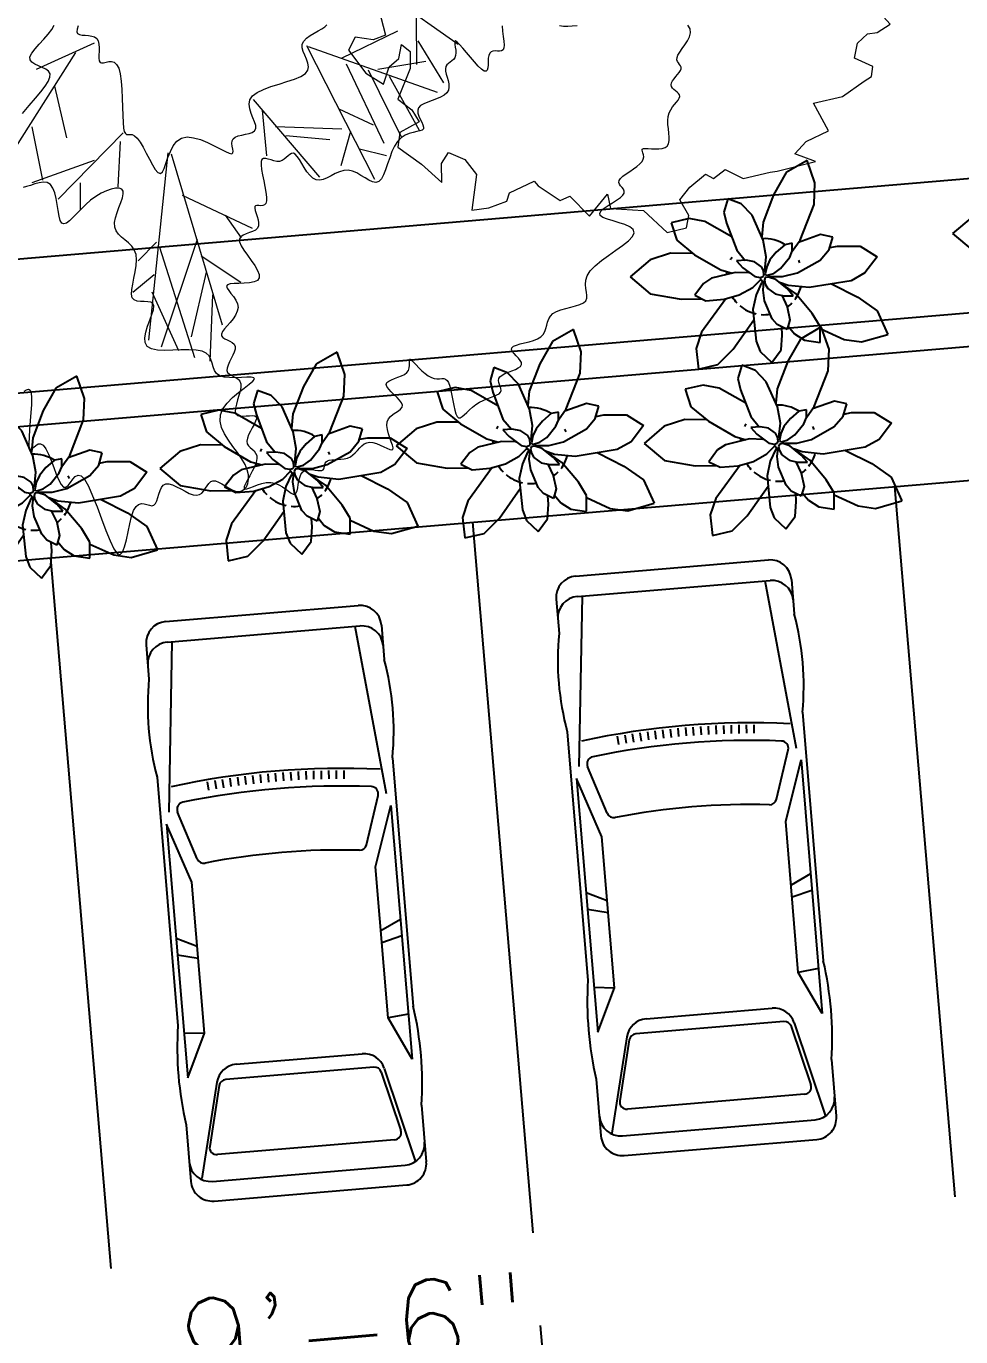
# Model space of a CAD drawing. Extents: x 2080 to 102399, y 2071 to 93424.
# Drawn here: x 79660.9 to 79912.4, y 76945.8 to 77298.8 of the extents above; entities that cross this region are included whole.
import ezdxf

# ---------------------------------------------------------------- set-up
doc = ezdxf.new("R2010")
doc.units = 0
doc.header["$LTSCALE"] = 20
doc.header["$MEASUREMENT"] = 0
doc.header["$PDMODE"] = 34
doc.header["$PDSIZE"] = 5
for name, color, linetype, lineweight in [('casuanut tree', 100, 'Continuous', 5), ('Mango tree', 96, 'Continuous', 5), ('sappotta', 114, 'Continuous', 5)]:
    doc.layers.add(name, color=color, linetype=linetype, lineweight=lineweight)
doc.layers.add('correct', color=230, linetype='Continuous', plot=False)
for name, color, linetype in [('DIMLINE', 254, 'Continuous'), ('PLANTS', 3, 'Continuous'), ('VEHICLES', 6, 'Continuous')]:
    doc.layers.add(name, color=color, linetype=linetype)
doc.styles.add('STYLE1', font='romans.shx')
doc.dimstyles.get("Standard").update_dxf_attribs({"dimtxt": 24, "dimasz": 12, "dimexe": 0.18, "dimexo": 0.0625, "dimgap": 0, "dimtad": 1, "dimzin": 1, "dimdsep": 46, "dimlunit": 4, "dimtxsty": 'STYLE1', "dimblk": 'BLK', "dimcen": 0, "dimse1": 1, "dimse2": 1, "dimclrt": 3, "dimazin": 0, "dimtfac": 1, "dimtix": 1, "dimtmove": 2, "dimatfit": 3, "dimldrblk": 'BLK', "dimfxl": 1, "dimtolj": 1, "dimtzin": 0, "dimarcsym": 0})

# ---------------------------------------------------------------- blocks, each defined once
blk = doc.blocks.new('tr')
at = {"layer": 'casuanut tree'}
for p, q in [((-0.1911, -0.1005), (-0.3843, -0.2908)), ((-0.1519, -0.0915), (-0.2726, -0.1156)), ((0.4179, -0.1231), (0.5328, -0.2516)), ((-0.2454, -0.1549), (-0.2454, -0.2576)), ((0.2467, -0.1881), (0.3161, -0.4691)), ((0.249, -0.1907), (0.472, -0.3327)), ((0.307, -0.2274), (0.4248, -0.2002)), ((0.4652, -0.1839), (0.445, -0.2718)), ((-0.3058, -0.2214), (-0.3088, -0.3271)), ((0.458, -0.2274), (0.4882, -0.318)), ((0.3131, -0.2395), (0.3493, -0.4056)), ((-0.1368, -0.2727), (-0.2877, -0.3694)), ((0.1229, -0.2667), (0.2134, -0.4419)), ((0.3523, -0.2606), (0.3855, -0.4026)), ((0.3704, -0.2637), (0.464, -0.2697)), ((-0.1458, -0.2878), (-0.17, -0.3724)), ((0.135, -0.2908), (0.1229, -0.3785)), ((0.3885, -0.2818), (0.4218, -0.3966)), ((-0.2032, -0.312), (-0.33, -0.3271)), ((0.1531, -0.3271), (0.2768, -0.3603)), ((0.2799, -0.3211), (0.3372, -0.3664)), ((-0.2394, -0.3482), (-0.2515, -0.3996)), ((-0.0613, -0.3301), (-0.179, -0.6745)), ((-0.0552, -0.3331), (-0.0341, -0.6775)), ((0.1682, -0.3482), (0.2497, -0.3754)), ((0.2919, -0.3694), (0.2587, -0.4298)), ((-0.0526, -0.416), (0.0645, -0.5084)), ((0.301, -0.4056), (0.3493, -0.4298)), ((0.0195, -0.4723), (0.0397, -0.5219)), ((-0.1217, -0.4933), (-0.1639, -0.5204)), ((-0.0436, -0.5061), (-0.1585, -0.6932)), ((-0.1179, -0.5039), (-0.0999, -0.727)), ((-0.1398, -0.5537), (-0.1881, -0.5778)), ((-0.0432, -0.5386), (0.0202, -0.605)), ((-0.0413, -0.5715), (-0.0976, -0.6865)), ((-0.1517, -0.585), (-0.1269, -0.7067))]:
    blk.add_line(p, q, dxfattribs=at)
at = {"layer": 'casuanut tree', "color": 2}
blk.add_line((-0.0391, -0.6166), (-0.0729, -0.7406), dxfattribs=at)
at = {"layer": 'casuanut tree'}
for points in [[(0.7644, -0.2684), (0.7552, -0.2675), (0.7464, -0.2659), (0.7384, -0.2637), (0.7315, -0.2609)], [(0.6233, -0.236), (0.6219, -0.2466), (0.6209, -0.2567), (0.62, -0.2657), (0.6189, -0.2732), (0.6172, -0.2786), (0.6147, -0.2817), (0.6114, -0.2828), (0.6076, -0.2825), (0.6034, -0.2816), (0.5992, -0.2804), (0.5951, -0.2797), (0.5912, -0.28), (0.588, -0.282), (0.5853, -0.2859), (0.5832, -0.2913), (0.5815, -0.2975), (0.5798, -0.3037), (0.578, -0.3091), (0.5759, -0.313), (0.5733, -0.3148), (0.5699, -0.3135), (0.5657, -0.3089), (0.5608, -0.3014), (0.5555, -0.292), (0.55, -0.2816), (0.5446, -0.271), (0.5395, -0.2611), (0.5351, -0.2528), (0.5317, -0.247), (0.5292, -0.2444), (0.5277, -0.2446), (0.5268, -0.247), (0.5263, -0.251), (0.5259, -0.2561), (0.5253, -0.2616), (0.5243, -0.2671), (0.5226, -0.2718), (0.5201, -0.2755), (0.5169, -0.2782), (0.5132, -0.2802), (0.5094, -0.282), (0.5057, -0.2837), (0.5024, -0.2858), (0.4997, -0.2885), (0.4979, -0.2921), (0.4971, -0.2969), (0.4971, -0.3027), (0.4975, -0.309), (0.4977, -0.3156), (0.4975, -0.3222), (0.4965, -0.3284), (0.4941, -0.3339), (0.49, -0.3383), (0.484, -0.3415), (0.4764, -0.3436), (0.4678, -0.3451), (0.4589, -0.3462), (0.4501, -0.3473), (0.442, -0.3488), (0.4352, -0.3509), (0.4303, -0.3541), (0.4276, -0.3585), (0.4268, -0.3639), (0.4274, -0.37), (0.4286, -0.3762), (0.4301, -0.3823), (0.4313, -0.3879), (0.4315, -0.3925), (0.4303, -0.3958), (0.4273, -0.3976), (0.4225, -0.3982), (0.4164, -0.3982), (0.4092, -0.3982), (0.4013, -0.3986), (0.393, -0.4001), (0.3845, -0.4031), (0.3763, -0.4082), (0.3685, -0.4157), (0.3612, -0.4251), (0.3543, -0.4355), (0.3477, -0.4462), (0.3414, -0.4564), (0.3353, -0.4652), (0.3293, -0.472), (0.3234, -0.4758), (0.3174, -0.4762), (0.3114, -0.4737), (0.3053, -0.469), (0.299, -0.463), (0.2924, -0.4564), (0.2855, -0.45), (0.2782, -0.4445), (0.2704, -0.4409), (0.2622, -0.4395), (0.2536, -0.44), (0.2449, -0.4417), (0.2362, -0.444), (0.2278, -0.4461), (0.2199, -0.4475), (0.2127, -0.4475), (0.2063, -0.4454), (0.2008, -0.4407), (0.1963, -0.434), (0.1925, -0.4259), (0.1892, -0.4171), (0.1863, -0.4082), (0.1836, -0.3999), (0.1809, -0.3929), (0.1781, -0.3879), (0.175, -0.3853), (0.1716, -0.3848), (0.1679, -0.3859), (0.1639, -0.3879), (0.1596, -0.3903), (0.1551, -0.3927), (0.1504, -0.3943), (0.1455, -0.3947), (0.1403, -0.3934), (0.1351, -0.3911), (0.13, -0.3881), (0.125, -0.3852), (0.1205, -0.383), (0.1165, -0.3821), (0.1131, -0.3832), (0.1105, -0.3868), (0.1089, -0.3933), (0.1079, -0.4022), (0.1074, -0.4128), (0.1072, -0.4242), (0.1069, -0.4358), (0.1064, -0.4467), (0.1055, -0.4561), (0.1038, -0.4634), (0.1013, -0.4679), (0.098, -0.4701), (0.0944, -0.4706), (0.0906, -0.47), (0.0869, -0.4689), (0.0835, -0.468), (0.0808, -0.4678), (0.079, -0.469), (0.0783, -0.4721), (0.0783, -0.4767), (0.0788, -0.4823), (0.0793, -0.4886), (0.0795, -0.4951), (0.079, -0.5012), (0.0775, -0.5066), (0.0745, -0.5107), (0.0699, -0.5134), (0.0641, -0.5148), (0.0576, -0.5156), (0.051, -0.5164), (0.0449, -0.5175), (0.0398, -0.5196), (0.0364, -0.5232), (0.0351, -0.5288), (0.0364, -0.5367), (0.0396, -0.5464), (0.044, -0.5574), (0.0488, -0.5688), (0.0532, -0.5799), (0.0565, -0.5902), (0.0578, -0.5989), (0.0565, -0.6054), (0.0519, -0.6091), (0.0448, -0.6104), (0.0358, -0.6101), (0.0258, -0.6086), (0.0158, -0.6067), (0.0065, -0.6049), (-0.0013, -0.6039), (-0.0066, -0.6043), (-0.0088, -0.6065), (-0.0086, -0.6104), (-0.0066, -0.6157), (-0.0036, -0.622), (-0.0003, -0.6291), (0.0025, -0.6366), (0.004, -0.6442), (0.0036, -0.6516), (0.0006, -0.6585), (-0.0044, -0.6649), (-0.0107, -0.6709), (-0.0178, -0.6764), (-0.0249, -0.6814), (-0.0313, -0.6861), (-0.0363, -0.6904), (-0.0392, -0.6944), (-0.0396, -0.6981), (-0.0379, -0.7015), (-0.0348, -0.7049), (-0.0308, -0.7082), (-0.0265, -0.7117), (-0.0227, -0.7153), (-0.02, -0.7193), (-0.0189, -0.7237), (-0.02, -0.7286), (-0.0228, -0.7339), (-0.0268, -0.7394), (-0.0315, -0.745), (-0.0361, -0.7505), (-0.0403, -0.7559), (-0.0434, -0.7609), (-0.0448, -0.7654), (-0.0442, -0.7693), (-0.042, -0.7729), (-0.0386, -0.7762), (-0.0347, -0.7795), (-0.0308, -0.783), (-0.0274, -0.7869), (-0.0252, -0.7915), (-0.0246, -0.7969), (-0.026, -0.8033), (-0.029, -0.8105), (-0.0331, -0.818), (-0.0375, -0.8257), (-0.0417, -0.8331), (-0.0451, -0.84), (-0.0471, -0.8461), (-0.0471, -0.851), (-0.0446, -0.8546), (-0.0402, -0.857), (-0.0344, -0.8585), (-0.0281, -0.8596), (-0.0218, -0.8606), (-0.0162, -0.8616), (-0.012, -0.8632), (-0.0099, -0.8657), (-0.0104, -0.8692), (-0.0129, -0.8736), (-0.017, -0.8788), (-0.0219, -0.8844), (-0.0271, -0.8903), (-0.0319, -0.8963), (-0.0358, -0.902), (-0.0381, -0.9074), (-0.0383, -0.9122), (-0.037, -0.9165), (-0.0345, -0.9206), (-0.0316, -0.9247), (-0.0288, -0.9289), (-0.0267, -0.9335), (-0.0258, -0.9387), (-0.0268, -0.9446), (-0.03, -0.9513), (-0.035, -0.9587), (-0.041, -0.9662), (-0.0475, -0.9737), (-0.0537, -0.9807), (-0.059, -0.9869), (-0.0626, -0.9918), (-0.064, -0.9953), (-0.0626, -0.9969), (-0.0587, -0.9972), (-0.0529, -0.9965), (-0.0455, -0.9953), (-0.0372, -0.9941), (-0.0283, -0.9934), (-0.0195, -0.9936), (-0.0111, -0.9953), (-0.0035, -0.9987), (0.0032, -1.0034), (0.0091, -1.0089), (0.0143, -1.0146), (0.0188, -1.0199), (0.0228, -1.0243), (0.0264, -1.0271), (0.0295, -1.0279), (0.0323, -1.0263), (0.0349, -1.0226), (0.0375, -1.0174), (0.04, -1.0113), (0.0428, -1.0049), (0.0458, -0.9988), (0.0492, -0.9935), (0.0531, -0.9896), (0.0576, -0.9876), (0.0626, -0.9872), (0.0678, -0.9879), (0.073, -0.9895), (0.078, -0.9914), (0.0827, -0.9933), (0.0869, -0.9947), (0.0903, -0.9953), (0.0928, -0.9947), (0.0946, -0.9931), (0.096, -0.9909), (0.0972, -0.9882), (0.0984, -0.9855), (0.0999, -0.9829), (0.102, -0.9808), (0.1049, -0.9795), (0.1088, -0.9791), (0.1135, -0.9795), (0.119, -0.9804), (0.1249, -0.9815), (0.1312, -0.9824), (0.1375, -0.983), (0.1439, -0.9829), (0.15, -0.9817), (0.1557, -0.9795), (0.1611, -0.9764), (0.1663, -0.9728), (0.1714, -0.9692), (0.1764, -0.966), (0.1816, -0.9635), (0.187, -0.9623), (0.1927, -0.9626), (0.1988, -0.9648), (0.2051, -0.9683), (0.2113, -0.9728), (0.2172, -0.9774), (0.2226, -0.9816), (0.2273, -0.9849), (0.2309, -0.9867), (0.2333, -0.9863), (0.2343, -0.9833), (0.2342, -0.9781), (0.2335, -0.9713), (0.2326, -0.9634), (0.2318, -0.955), (0.2315, -0.9466), (0.2323, -0.9388), (0.2344, -0.9322), (0.2382, -0.927), (0.2432, -0.9232), (0.249, -0.9204), (0.255, -0.9181), (0.2606, -0.916), (0.2654, -0.9138), (0.2689, -0.911), (0.2704, -0.9074), (0.2697, -0.9026), (0.2673, -0.8968), (0.2636, -0.8905), (0.2593, -0.8839), (0.2551, -0.8773), (0.2516, -0.8711), (0.2494, -0.8656), (0.249, -0.8612), (0.2511, -0.858), (0.2551, -0.8559), (0.2607, -0.8545), (0.2672, -0.8536), (0.2742, -0.8527), (0.2812, -0.8517), (0.2876, -0.8501), (0.293, -0.8477), (0.2969, -0.8442), (0.2995, -0.84), (0.3011, -0.8355), (0.3021, -0.8312), (0.3027, -0.8274), (0.3032, -0.8247), (0.304, -0.8234), (0.3053, -0.824), (0.3074, -0.8268), (0.3103, -0.8313), (0.3137, -0.8372), (0.3177, -0.8438), (0.3221, -0.8508), (0.3269, -0.8574), (0.3318, -0.8633), (0.3369, -0.8679), (0.3419, -0.8709), (0.3468, -0.8726), (0.3515, -0.8736), (0.3559, -0.8743), (0.3597, -0.8752), (0.363, -0.877), (0.3655, -0.88), (0.3673, -0.8848), (0.3681, -0.8918), (0.3682, -0.9005), (0.3679, -0.9102), (0.3674, -0.9203), (0.3669, -0.9303), (0.3668, -0.9393), (0.3672, -0.947), (0.3684, -0.9524), (0.3706, -0.9554), (0.3738, -0.956), (0.3779, -0.9548), (0.3827, -0.9523), (0.3884, -0.9489), (0.3947, -0.945), (0.4016, -0.9412), (0.4089, -0.9378), (0.4167, -0.9353), (0.4246, -0.9335), (0.4324, -0.9322), (0.4399, -0.9312), (0.4467, -0.9302), (0.4526, -0.9291), (0.4574, -0.9276), (0.4607, -0.9254), (0.4625, -0.9225), (0.463, -0.9189), (0.4628, -0.9149), (0.4623, -0.9108), (0.4619, -0.9066), (0.4621, -0.9026), (0.4635, -0.899), (0.4664, -0.8961), (0.4711, -0.894), (0.4772, -0.8924), (0.4842, -0.8912), (0.4915, -0.8902), (0.4986, -0.889), (0.5048, -0.8875), (0.5097, -0.8855), (0.5125, -0.8826), (0.513, -0.8787), (0.5117, -0.8741), (0.5092, -0.869), (0.506, -0.8637), (0.503, -0.8585), (0.5008, -0.8537), (0.5, -0.8496), (0.5013, -0.8465), (0.5051, -0.8446), (0.5111, -0.8435), (0.5187, -0.8431), (0.5273, -0.843), (0.5364, -0.8428), (0.5454, -0.8422), (0.5538, -0.841), (0.5609, -0.8386), (0.5664, -0.8351), (0.5706, -0.8304), (0.5739, -0.8251), (0.5768, -0.8195), (0.5798, -0.8138), (0.5833, -0.8085), (0.5877, -0.8039), (0.5936, -0.8003), (0.6012, -0.798), (0.6102, -0.7967), (0.6199, -0.796), (0.6299, -0.7957), (0.6396, -0.7953), (0.6484, -0.7945), (0.6557, -0.7929), (0.6611, -0.7902), (0.6642, -0.7861), (0.6656, -0.7808), (0.666, -0.7745), (0.6663, -0.7674), (0.6674, -0.7597), (0.6698, -0.7518), (0.6746, -0.7439), (0.6825, -0.7361), (0.694, -0.7287), (0.7081, -0.7216), (0.7238, -0.7149), (0.7397, -0.7083), (0.7546, -0.702), (0.7674, -0.6957), (0.7768, -0.6894), (0.7816, -0.6831), (0.781, -0.6768), (0.776, -0.6704), (0.7678, -0.664), (0.7577, -0.6578), (0.7471, -0.6518), (0.7373, -0.6461), (0.7296, -0.6407), (0.7253, -0.6358), (0.7254, -0.6314), (0.7293, -0.6274), (0.736, -0.6238), (0.7445, -0.6205), (0.7538, -0.6172), (0.763, -0.6141), (0.7711, -0.6109), (0.7771, -0.6076), (0.7803, -0.6042), (0.7812, -0.6005), (0.7804, -0.5968), (0.7787, -0.593), (0.7766, -0.5892), (0.7751, -0.5855), (0.7746, -0.5818), (0.776, -0.5783), (0.7797, -0.5751), (0.7853, -0.5719), (0.7924, -0.5689), (0.8002, -0.5658), (0.8082, -0.5627), (0.8159, -0.5595), (0.8226, -0.5561), (0.8278, -0.5524), (0.831, -0.5485), (0.8327, -0.5444), (0.8331, -0.5405), (0.833, -0.5368), (0.8327, -0.5336), (0.8327, -0.531), (0.8335, -0.5294), (0.8357, -0.5288), (0.8394, -0.5293), (0.8446, -0.5307), (0.8508, -0.5326), (0.8575, -0.5345), (0.8644, -0.5361), (0.871, -0.5368), (0.8769, -0.5364), (0.8818, -0.5344), (0.8854, -0.5305), (0.8878, -0.525), (0.8893, -0.5182), (0.8904, -0.5106), (0.8913, -0.5025), (0.8924, -0.4943), (0.894, -0.4864), (0.8965, -0.4792), (0.8999, -0.4729), (0.9042, -0.4676), (0.909, -0.463), (0.9138, -0.459), (0.9183, -0.4556), (0.9223, -0.4524), (0.9252, -0.4494), (0.9269, -0.4465), (0.9269, -0.4435), (0.9257, -0.4404), (0.9237, -0.4372), (0.9212, -0.434), (0.9188, -0.4307), (0.9167, -0.4273), (0.9155, -0.424), (0.9156, -0.4206), (0.9172, -0.4172), (0.9201, -0.4138), (0.9239, -0.4105), (0.9281, -0.4072), (0.9324, -0.404), (0.9363, -0.4008), (0.9395, -0.3977), (0.9415, -0.3947), (0.9421, -0.3917), (0.9415, -0.3889), (0.9403, -0.3859), (0.939, -0.3828), (0.9379, -0.3795), (0.9377, -0.376), (0.9387, -0.372), (0.9415, -0.3676), (0.9463, -0.3627), (0.9524, -0.3573), (0.9592, -0.3514), (0.9657, -0.3451), (0.9712, -0.3383), (0.9748, -0.3312), (0.9756, -0.3237), (0.973, -0.3158)], [(-0.4353, -0.7165), (-0.4302, -0.7148), (-0.4263, -0.7146), (-0.4238, -0.7169), (-0.4232, -0.7226), (-0.4246, -0.7321), (-0.4277, -0.7448), (-0.432, -0.7595), (-0.4368, -0.7751), (-0.4417, -0.7906), (-0.4461, -0.8048), (-0.4495, -0.8167), (-0.4513, -0.8251), (-0.4512, -0.8294), (-0.4493, -0.8302), (-0.4461, -0.8287), (-0.4419, -0.8261), (-0.4371, -0.8234), (-0.4321, -0.8218), (-0.4274, -0.8224), (-0.4232, -0.8262), (-0.4198, -0.8342), (-0.4171, -0.8454), (-0.415, -0.8586), (-0.413, -0.8727), (-0.4111, -0.8865), (-0.4089, -0.8988), (-0.4063, -0.9084), (-0.4029, -0.9141), (-0.3986, -0.9152), (-0.3937, -0.9128), (-0.3882, -0.9083), (-0.3823, -0.9033), (-0.3764, -0.8993), (-0.3706, -0.8978), (-0.3651, -0.9004), (-0.3601, -0.9085), (-0.3558, -0.9231), (-0.352, -0.9429), (-0.3487, -0.966), (-0.3455, -0.9903), (-0.3423, -1.0141), (-0.3389, -1.0354), (-0.3351, -1.0523), (-0.3308, -1.0629), (-0.3258, -1.0658), (-0.3202, -1.062), (-0.3142, -1.0532), (-0.3077, -1.0409), (-0.3011, -1.0267), (-0.2944, -1.0122), (-0.2878, -0.9989), (-0.2813, -0.9885), (-0.2751, -0.9821), (-0.2693, -0.9793), (-0.2637, -0.9791), (-0.2585, -0.9808), (-0.2536, -0.9833), (-0.249, -0.9858), (-0.2447, -0.9875), (-0.2407, -0.9874), (-0.2371, -0.9849), (-0.2336, -0.9805), (-0.2302, -0.9748), (-0.2267, -0.9686), (-0.223, -0.9626), (-0.2189, -0.9574), (-0.2144, -0.9538), (-0.2092, -0.9524), (-0.2034, -0.9538), (-0.197, -0.9574), (-0.1902, -0.9626), (-0.1832, -0.9686), (-0.1761, -0.9748), (-0.1692, -0.9805), (-0.1625, -0.9849), (-0.1563, -0.9874), (-0.1507, -0.9874), (-0.1456, -0.9855), (-0.1409, -0.9822), (-0.1365, -0.9781), (-0.1322, -0.9739), (-0.128, -0.9703), (-0.1237, -0.9678), (-0.1191, -0.9671), (-0.1143, -0.9686), (-0.1093, -0.972), (-0.104, -0.9767), (-0.0985, -0.982), (-0.0928, -0.9875), (-0.087, -0.9925), (-0.0811, -0.9964), (-0.0752, -0.9986), (-0.0694, -0.9988), (-0.0638, -0.9969), (-0.0587, -0.9931), (-0.0545, -0.9875), (-0.0515, -0.9803), (-0.0497, -0.9716), (-0.0497, -0.9615), (-0.0516, -0.9502), (-0.0555, -0.9379), (-0.0608, -0.9248), (-0.0667, -0.9113), (-0.0724, -0.8975), (-0.077, -0.8839), (-0.0798, -0.8706), (-0.0798, -0.8581), (-0.0764, -0.8465), (-0.0689, -0.8362), (-0.0583, -0.827), (-0.0458, -0.819), (-0.0326, -0.812), (-0.0198, -0.8061), (-0.0087, -0.801), (-0.0005, -0.7969), (0.0036, -0.7936), (0.0028, -0.7909), (-0.0022, -0.7888), (-0.0103, -0.7869), (-0.0205, -0.785), (-0.0317, -0.7828), (-0.0428, -0.7801), (-0.0528, -0.7766), (-0.0606, -0.7722), (-0.0654, -0.7665), (-0.0679, -0.7599), (-0.0689, -0.7527), (-0.0693, -0.7451), (-0.0701, -0.7376), (-0.072, -0.7303), (-0.0761, -0.7237), (-0.0831, -0.7181), (-0.0938, -0.7136), (-0.1072, -0.7099), (-0.1223, -0.7068), (-0.138, -0.7038), (-0.1532, -0.7006), (-0.1667, -0.6967), (-0.1775, -0.6917), (-0.1845, -0.6854), (-0.1868, -0.6774), (-0.1852, -0.6681), (-0.1809, -0.658), (-0.1747, -0.6475), (-0.1679, -0.6372), (-0.1615, -0.6275), (-0.1565, -0.619), (-0.1541, -0.6121), (-0.1549, -0.6072), (-0.1584, -0.6038), (-0.1639, -0.6015), (-0.1705, -0.5997), (-0.1774, -0.598), (-0.1837, -0.5957), (-0.1885, -0.5923), (-0.1912, -0.5874), (-0.1911, -0.5804), (-0.1886, -0.5718), (-0.1845, -0.5619), (-0.1795, -0.5512), (-0.1744, -0.5399), (-0.1698, -0.5286), (-0.1666, -0.5176), (-0.1653, -0.5073), (-0.1666, -0.4982), (-0.1699, -0.4899), (-0.1745, -0.4824), (-0.1798, -0.4752), (-0.185, -0.4683), (-0.1895, -0.4614), (-0.1926, -0.4542), (-0.1935, -0.4465), (-0.1917, -0.4381), (-0.1879, -0.4293), (-0.1827, -0.4203), (-0.1769, -0.4114), (-0.1711, -0.4029), (-0.1662, -0.395), (-0.1629, -0.388), (-0.1619, -0.3823), (-0.1638, -0.3779), (-0.1683, -0.375), (-0.1751, -0.3735), (-0.1836, -0.3734), (-0.1935, -0.3746), (-0.2044, -0.377), (-0.2157, -0.3807), (-0.2272, -0.3856), (-0.2384, -0.3916), (-0.2491, -0.3982), (-0.2591, -0.4047), (-0.2682, -0.4106), (-0.2762, -0.4153), (-0.2828, -0.4181), (-0.288, -0.4186), (-0.2914, -0.4161), (-0.2931, -0.4102), (-0.2934, -0.4015), (-0.2928, -0.391), (-0.292, -0.3793), (-0.2913, -0.3674), (-0.2914, -0.356), (-0.2928, -0.3461), (-0.2959, -0.3383), (-0.3012, -0.3334), (-0.3082, -0.3309), (-0.3164, -0.3302), (-0.3251, -0.3306), (-0.3337, -0.3314), (-0.3417, -0.3321), (-0.3484, -0.332)], [(-0.3177, -0.1928), (-0.3014, -0.1806), (-0.2866, -0.1696), (-0.2738, -0.1597), (-0.2633, -0.1509), (-0.2554, -0.1431), (-0.2504, -0.1361), (-0.2486, -0.1299), (-0.2503, -0.1242), (-0.2545, -0.1191), (-0.2603, -0.1142), (-0.2668, -0.1096), (-0.2729, -0.1049), (-0.2776, -0.1001), (-0.28, -0.0949), (-0.279, -0.0893), (-0.2741, -0.0831), (-0.266, -0.0764), (-0.256, -0.0693), (-0.2451, -0.062), (-0.2346, -0.0545), (-0.2257, -0.0471), (-0.2194, -0.0399)], [(-0.1744, -0.0516), (-0.1782, -0.0574), (-0.1799, -0.0622), (-0.179, -0.0659), (-0.1759, -0.0686), (-0.1712, -0.0707), (-0.1655, -0.0725), (-0.1594, -0.0744), (-0.1535, -0.0767), (-0.1485, -0.0796), (-0.145, -0.0837), (-0.1435, -0.0889), (-0.1435, -0.0952), (-0.1447, -0.1019), (-0.1465, -0.1089), (-0.1483, -0.1155), (-0.1498, -0.1215), (-0.1504, -0.1264), (-0.1495, -0.1299), (-0.147, -0.1316), (-0.143, -0.1321), (-0.1381, -0.1321), (-0.1328, -0.1323), (-0.1275, -0.1333), (-0.1228, -0.136), (-0.1191, -0.141), (-0.1169, -0.149), (-0.1166, -0.1604), (-0.1178, -0.1746), (-0.1202, -0.1905), (-0.1232, -0.2073), (-0.1266, -0.224), (-0.1297, -0.2397), (-0.1323, -0.2533), (-0.1338, -0.264), (-0.1339, -0.271), (-0.1328, -0.2751), (-0.1307, -0.2771), (-0.1277, -0.278), (-0.1242, -0.2787), (-0.1203, -0.2801), (-0.1163, -0.2831), (-0.1124, -0.2887), (-0.1087, -0.2975), (-0.1053, -0.3086), (-0.102, -0.3211), (-0.0987, -0.3338), (-0.0954, -0.3457), (-0.092, -0.3556), (-0.0883, -0.3625), (-0.0842, -0.3654), (-0.0798, -0.3634), (-0.0748, -0.3575), (-0.0693, -0.3489), (-0.063, -0.3387), (-0.0559, -0.3284), (-0.048, -0.3189), (-0.0391, -0.3117), (-0.0291, -0.3079), (-0.018, -0.3084), (-0.0062, -0.3125), (0.0058, -0.3192), (0.0177, -0.3276), (0.0289, -0.3366), (0.039, -0.3453), (0.0476, -0.3526), (0.0543, -0.3575), (0.0586, -0.3593), (0.0611, -0.3583), (0.0623, -0.3553), (0.0627, -0.3509), (0.0629, -0.3456), (0.0634, -0.3402), (0.0649, -0.3353), (0.0678, -0.3316), (0.0725, -0.3294), (0.0786, -0.3286), (0.0857, -0.3285), (0.0931, -0.3287), (0.1003, -0.3288), (0.1067, -0.3281), (0.1118, -0.3262), (0.1151, -0.3225), (0.1161, -0.3169), (0.1155, -0.3095), (0.1141, -0.301), (0.1127, -0.2918), (0.112, -0.2826), (0.113, -0.2737), (0.1164, -0.2659), (0.1229, -0.2594), (0.1332, -0.2549), (0.1465, -0.2519), (0.1617, -0.2499), (0.178, -0.2486), (0.1941, -0.2474), (0.2092, -0.246), (0.2222, -0.2437), (0.2322, -0.2403), (0.2383, -0.2353), (0.2411, -0.2289), (0.2416, -0.2217), (0.2406, -0.2138), (0.2389, -0.2057), (0.2375, -0.1978), (0.2372, -0.1904), (0.2389, -0.1839), (0.2432, -0.1786), (0.2496, -0.1744), (0.2575, -0.1709), (0.2661, -0.168), (0.2747, -0.1655), (0.2828, -0.1632), (0.2894, -0.1608), (0.2941, -0.158)]]:
    blk.add_lwpolyline(points, dxfattribs=at)
blk = doc.blocks.new('NEEM')
at = {"layer": 'sappotta', "linetype": 'Continuous'}
for p, q in [((0.0031, 1.1323), (-0.083, 1.1274)), ((-0.083, 1.1274), (-0.0227, 1.0834)), ((0.0298, 1.0769), (0.0031, 1.1323)), ((0.1622, 1.1437), (0.1418, 1.1119)), ((0.2828, 1.1298), (0.1622, 1.1437)), ((0.2671, 1.1233), (0.2828, 1.1298)), ((0.3509, 1.0158), (0.2671, 1.1233)), ((-0.2131, 1.0923), (-0.2421, 1.0068)), ((-0.1911, 1.0989), (-0.2131, 1.0923)), ((-0.177, 1.0484), (-0.1911, 1.0989)), ((-0.0227, 1.0834), (-0.0431, 1.0394)), ((0.1144, 1.0427), (0.0298, 1.0769)), ((0.2162, 1.072), (0.1144, 1.0427)), ((0.1418, 1.1119), (0.2162, 1.072)), ((0.4207, 1.063), (0.3509, 1.0158)), ((0.4731, 1.0296), (0.4207, 1.063)), ((-0.3588, 1.0435), (-0.3956, 1.0158)), ((-0.3956, 1.0158), (-0.3455, 1.0109)), ((-0.3455, 1.0109), (-0.34, 1.0386)), ((-0.2421, 1.0068), (-0.2303, 0.9351)), ((-0.0431, 1.0394), (-0.177, 1.0484)), ((0.5006, 0.9816), (0.4731, 1.0296)), ((-0.517, 0.9628), (-0.6142, 0.9009)), ((0.4716, 0.9417), (0.5006, 0.9816)), ((-0.6142, 0.9009), (-0.5891, 0.87)), ((-0.5209, 0.9449), (-0.5209, 0.9449)), ((-0.4489, 0.9131), (-0.5209, 0.9449)), ((-0.4935, 0.8838), (-0.4489, 0.9131)), ((-0.3196, 0.9058), (-0.4152, 0.8838)), ((-0.2303, 0.9351), (-0.3196, 0.9058)), ((-0.1081, 0.9221), (-0.177, 0.8716)), ((-0.0274, 0.9083), (-0.1081, 0.9221)), ((-0.0345, 0.839), (-0.0274, 0.9083)), ((0.4825, 0.9083), (0.4716, 0.9417)), ((0.5813, 0.9001), (0.4825, 0.9083)), ((0.5515, 0.9498), (0.5813, 0.9001)), ((0.6267, 0.9278), (0.5515, 0.9498)), ((0.6541, 0.87), (0.6267, 0.9278)), ((-0.5891, 0.87), (-0.4935, 0.8838)), ((-0.4152, 0.8838), (-0.459, 0.839)), ((-0.177, 0.8716), (-0.1394, 0.8089)), ((0.6157, 0.8064), (0.6541, 0.87)), ((0.7152, 0.8602), (0.6604, 0.7877)), ((0.7622, 0.8439), (0.7152, 0.8602)), ((-0.459, 0.839), (-0.3032, 0.8374)), ((-0.3032, 0.8374), (-0.3611, 0.7616)), ((-0.1394, 0.8089), (-0.0674, 0.7796)), ((-0.0674, 0.7796), (-0.0345, 0.839)), ((0.6604, 0.7877), (0.6157, 0.8064)), ((0.7826, 0.7787), (0.7622, 0.8439)), ((-0.7826, 0.7567), (-0.8304, 0.7291)), ((-0.7489, 0.7739), (-0.7826, 0.7567)), ((-0.7168, 0.7893), (-0.7489, 0.7739)), ((-0.6886, 0.7722), (-0.7168, 0.7893)), ((-0.6384, 0.7576), (-0.6886, 0.7722)), ((-0.5985, 0.672), (-0.6384, 0.7576)), ((-0.5335, 0.7763), (-0.5617, 0.6989)), ((-0.452, 0.7502), (-0.5335, 0.7763)), ((-0.3611, 0.7616), (-0.452, 0.7502)), ((0.7755, 0.7038), (0.7826, 0.7787)), ((-0.8178, 0.6924), (-0.8499, 0.6378)), ((-0.8304, 0.7291), (-0.8264, 0.7144)), ((-0.8264, 0.7144), (-0.8178, 0.6924)), ((-0.5617, 0.6989), (-0.5985, 0.672)), ((0.8883, 0.7225), (0.7755, 0.7038)), ((0.9236, 0.6785), (0.8883, 0.7225)), ((-0.8499, 0.6378), (-0.8922, 0.6126)), ((0.9126, 0.5906), (0.9236, 0.6785)), ((-0.8922, 0.6126), (-0.9228, 0.5938)), ((-0.9228, 0.5938), (-0.8946, 0.5547)), ((0.9643, 0.5409), (0.9126, 0.5906)), ((-0.8946, 0.5547), (-0.868, 0.5401)), ((-0.868, 0.5401), (-0.8178, 0.5173)), ((0.9338, 0.5002), (0.9643, 0.5409)), ((-0.8178, 0.5173), (-0.752, 0.4399)), ((0.8398, 0.4749), (0.9338, 0.5002)), ((-0.752, 0.4399), (-0.7348, 0.3943)), ((0.8037, 0.4146), (0.8398, 0.4749)), ((0.9165, 0.4374), (0.904, 0.404)), ((0.9424, 0.4708), (0.9165, 0.4374)), ((1.0137, 0.4391), (0.9424, 0.4708)), ((1.0176, 0.3886), (1.0137, 0.4391)), ((-0.9079, 0.3723), (-0.9345, 0.3454)), ((-0.8695, 0.3894), (-0.9079, 0.3723)), ((-0.846, 0.3861), (-0.8695, 0.3894)), ((-0.821, 0.3674), (-0.846, 0.3861)), ((-0.7348, 0.3943), (-0.7567, 0.3609)), ((0.8601, 0.3666), (0.8037, 0.4146)), ((0.933, 0.378), (0.8601, 0.3666)), ((0.904, 0.404), (0.933, 0.378)), ((0.9298, 0.3315), (1.0176, 0.3886)), ((-0.9604, 0.3657), (-0.9941, 0.3095)), ((-0.9345, 0.3454), (-0.9604, 0.3657)), ((-0.7881, 0.3592), (-0.821, 0.3674)), ((-0.7567, 0.3609), (-0.7881, 0.3592)), ((0.8288, 0.259), (0.8875, 0.3258)), ((0.8875, 0.3258), (0.9298, 0.3315)), ((-0.9941, 0.3095), (-0.9612, 0.2745)), ((-0.9612, 0.2745), (-0.9776, 0.2289)), ((-0.9776, 0.2289), (-1.0231, 0.2077)), ((0.8382, 0.2623), (0.8288, 0.259)), ((0.9306, 0.2281), (0.8382, 0.2623)), ((0.962, 0.2175), (0.9306, 0.2281)), ((1.0254, 0.259), (0.962, 0.2175)), ((0.9964, 0.1597), (1.0254, 0.259)), ((-1.0231, 0.2077), (-1.0622, 0.1825)), ((-1.0622, 0.1825), (-1.0199, 0.1621)), ((-1.0199, 0.1621), (-1.0489, 0.0839)), ((1.0458, 0.1287), (0.9964, 0.1597)), ((1.1092, 0.1491), (1.0458, 0.1287)), ((1.074, 0.0489), (1.1374, 0.114)), ((1.1374, 0.114), (1.1092, 0.1491)), ((-1.0489, 0.0839), (-1.0168, 0.0595)), ((-1.0168, 0.0595), (-0.991, -0.0024)), ((0.0196, 0.0407), (-0.0094, 0.0244)), ((-0.0094, 0.0244), (0, 0)), ((0, 0), (0.0141, 0.0114)), ((0.0141, 0.0114), (0.0274, 0.031)), ((1.0286, 0.0106), (1.074, 0.0489)), ((1.074, -0.0472), (1.0286, 0.0106)), ((-0.991, -0.0024), (-1.0481, -0.0619)), ((1.1288, -0.0472), (1.074, -0.0472)), ((1.0998, -0.1287), (1.1288, -0.0472)), ((-1.0975, -0.0774), (-1.0983, -0.1401)), ((-1.0481, -0.0619), (-1.0975, -0.0774)), ((-1.0983, -0.1401), (-1.0442, -0.1727)), ((1.0074, -0.1662), (1.0458, -0.114)), ((1.0458, -0.114), (1.0998, -0.1287)), ((-1.0442, -0.1727), (-1.0066, -0.1849)), ((-1.0066, -0.1849), (-0.9917, -0.2436)), ((-0.9917, -0.2436), (-0.9369, -0.1979)), ((-0.9369, -0.1979), (-0.9298, -0.2134)), ((1.016, -0.2338), (1.0074, -0.1662)), ((-0.9298, -0.2134), (-0.9024, -0.3177)), ((1.11, -0.2427), (1.016, -0.2338)), ((1.1367, -0.2729), (1.11, -0.2427)), ((-0.9024, -0.3177), (-0.9526, -0.3364)), ((1.0043, -0.3495), (1.045, -0.3112)), ((1.045, -0.3112), (1.0834, -0.3063)), ((1.0834, -0.3063), (1.1367, -0.2729)), ((-1.0246, -0.325), (-1.0521, -0.378)), ((-0.9526, -0.3364), (-1.0246, -0.325)), ((-0.8484, -0.4114), (-0.8374, -0.3552)), ((-0.8374, -0.3552), (-0.8029, -0.3828)), ((0.9917, -0.4105), (1.0043, -0.3495)), ((-1.0521, -0.378), (-0.9816, -0.4708)), ((-0.8883, -0.4456), (-0.8484, -0.4114)), ((-0.8029, -0.3828), (-0.8029, -0.4521)), ((1.0662, -0.4431), (0.9917, -0.4105)), ((-0.9816, -0.4708), (-0.9103, -0.5156)), ((-0.9103, -0.5156), (-0.8883, -0.4456)), ((-0.8029, -0.4521), (-0.8531, -0.5759)), ((1.0615, -0.4839), (1.0662, -0.4431)), ((0.9432, -0.5653), (1.0317, -0.5026)), ((1.0317, -0.5026), (1.0615, -0.4839)), ((-0.8531, -0.5759), (-0.7967, -0.6191)), ((0.8264, -0.5914), (0.9432, -0.5653)), ((-0.7967, -0.6191), (-0.7661, -0.668)), ((0.8868, -0.7038), (0.8264, -0.5914)), ((-0.7661, -0.668), (-0.8445, -0.7103)), ((-0.8445, -0.7103), (-0.8523, -0.7698)), ((0.7975, -0.747), (0.8868, -0.7038)), ((-0.8523, -0.7698), (-0.7575, -0.8382)), ((-0.676, -0.8358), (-0.6486, -0.791)), ((-0.6486, -0.791), (-0.582, -0.8203)), ((0.7512, -0.7967), (0.7975, -0.747)), ((-0.7575, -0.8382), (-0.6753, -0.9123)), ((-0.6753, -0.9123), (-0.676, -0.8358)), ((-0.582, -0.8203), (-0.5343, -0.8806)), ((0.68, -0.8667), (0.8343, -0.8276)), ((0.8343, -0.8276), (0.7512, -0.7967)), ((-0.5343, -0.8806), (-0.5538, -1.0247)), ((0.3267, -0.9319), (0.3909, -0.8789)), ((0.3909, -0.8789), (0.423, -0.8968)), ((0.423, -0.8968), (0.47, -0.8602)), ((0.47, -0.8602), (0.5429, -0.896)), ((0.5429, -0.896), (0.6518, -0.8708)), ((0.6518, -0.8708), (0.68, -0.8667)), ((-0.4011, -0.9547), (-0.3016, -0.9074)), ((-0.3016, -0.9074), (-0.2859, -0.9262)), ((-0.2859, -0.9262), (-0.1966, -0.9856)), ((0.2867, -0.9824), (0.3267, -0.9319)), ((-0.4857, -1.015), (-0.4128, -0.9881)), ((-0.4128, -0.9881), (-0.4011, -0.9547)), ((-0.1966, -0.9856), (-0.1575, -0.9685)), ((-0.1575, -0.9685), (-0.0783, -1.0492)), ((-0.0783, -1.0492), (-0.0063, -0.9604)), ((-0.0063, -0.9604), (0.0063, -1.0174)), ((0.3235, -1.0459), (0.2867, -0.9824)), ((-0.5538, -1.0247), (-0.4857, -1.015)), ((0.0063, -1.0174), (0.1394, -1.0255)), ((0.1394, -1.0255), (0.2358, -1.1152)), ((0.3141, -1.0964), (0.3235, -1.0459)), ((0.2358, -1.1152), (0.3141, -1.0964))]:
    blk.add_line(p, q, dxfattribs=at)
blk = doc.blocks.new('V1')
at = {"linetype": 'Continuous'}
for p, q in [((0.0369, 0.2037), (0.0965, 0.2037)), ((0.2667, 0.2037), (0.6975, 0.2037)), ((0.8687, 0.2037), (0.9669, 0.2037)), ((0.3282, 0.1883), (0.0354, 0.1582)), ((0.4523, 0.1591), (0.3485, 0.1943)), ((0.3485, 0.1943), (0.7881, 0.1943)), ((0.5461, 0.1943), (0.5627, 0.1591)), ((0.5748, 0.1943), (0.5836, 0.1591)), ((0.71, 0.1943), (0.7139, 0.1591)), ((0.7881, 0.1943), (0.7139, 0.1591)), ((0.8, 0.145), (0.9635, 0.1847)), ((0, -0.1668), (0, 0.1668)), ((0.0354, -0.1668), (0.0354, 0.1668)), ((0.4127, 0.1466), (0.3295, 0.1736)), ((0.7139, 0.1591), (0.4523, 0.1591)), ((0.8059, 0.1393), (0.9093, 0.1644)), ((0.9698, -0.1668), (0.9698, 0.1668)), ((1.0039, -0.1668), (1.0039, 0.1668)), ((0.9245, 0.1525), (0.9245, -0.1544)), ((0.2817, 0.1183), (0.296, 0.1171)), ((0.7965, 0.1274), (0.7965, -0.1293)), ((0.2796, 0.0921), (0.2941, 0.0911)), ((0.2806, 0.1052), (0.295, 0.1041)), ((0.7717, -0.1091), (0.7717, 0.1091)), ((0.2788, 0.079), (0.2932, 0.0781)), ((0.2775, 0.0527), (0.292, 0.0521)), ((0.2781, 0.0658), (0.2925, 0.0651)), ((0.2768, 0.0263), (0.2912, 0.026)), ((0.2771, 0.0395), (0.2915, 0.0391)), ((0.2765, 0), (0.2909, 0)), ((0.2766, 0.0131), (0.291, 0.013)), ((0.2766, -0.0131), (0.291, -0.013)), ((0.2768, -0.0263), (0.2912, -0.026)), ((0.2771, -0.0395), (0.2915, -0.0391)), ((0.2775, -0.0527), (0.292, -0.0521)), ((0.2781, -0.0658), (0.2925, -0.0651)), ((0.2788, -0.079), (0.2932, -0.0781)), ((0.2796, -0.0921), (0.2941, -0.0911)), ((0.2806, -0.1052), (0.295, -0.1041)), ((0.2817, -0.1183), (0.296, -0.1171)), ((0.3282, -0.1883), (0.0354, -0.1582)), ((0.4127, -0.1466), (0.3295, -0.1736)), ((0.8, -0.145), (0.9635, -0.1847)), ((0.8059, -0.1413), (0.9093, -0.1664)), ((0.4523, -0.1591), (0.3485, -0.1943)), ((0.7139, -0.1591), (0.4523, -0.1591)), ((0.5461, -0.1943), (0.5627, -0.1591)), ((0.5748, -0.1943), (0.5836, -0.1591)), ((0.71, -0.1943), (0.7139, -0.1591)), ((0.7881, -0.1943), (0.7139, -0.1591)), ((0.3485, -0.1943), (0.7881, -0.1943)), ((0.0369, -0.2037), (0.0965, -0.2037)), ((0.2667, -0.2037), (0.6975, -0.2037)), ((0.8687, -0.2037), (0.9669, -0.2037))]:
    blk.add_line(p, q, dxfattribs=at)
for centre, radius, start, end in [((0.0369, 0.1668), 0.0369, 90.0171, 179.9829), ((0.0723, 0.1668), 0.0369, 90.0171, 179.9829), ((0.1816, -0.2675), 0.4788, 79.7616, 100.2384), ((0.7831, -0.3777), 0.5877, 81.6216, 98.3784), ((0.9329, 0.1668), 0.0369, 0.0171, 89.9828), ((0.967, 0.1669), 0.0369, 359.9176, 90.0825), ((1.6336, 0), 1.3607, 172.3671, 187.6329), ((1.6488, 0), 1.3454, 173.0262, 186.9738), ((0.3256, 0.1619), 0.0123, 71.8301, 173.1644), ((0.9122, 0.1525), 0.0123, 0.0891, 103.6339), ((0.4089, 0.1348), 0.0124, 354.0256, 71.8945), ((0.8087, 0.1091), 0.0369, 103.6822, 179.9556), ((0.8088, 0.1274), 0.0123, 103.7393, 180.0891), ((1.641, 0), 1.2271, 173.7528, 186.2472), ((0.8087, -0.1091), 0.0369, 180.0444, 256.3177), ((0.4089, -0.1348), 0.0124, 288.1055, 5.9744), ((0.8088, -0.1293), 0.0123, 179.911, 256.2607), ((0.9122, -0.1544), 0.0123, 256.3661, 359.9108), ((0.0369, -0.1668), 0.0369, 180.0171, 269.9829), ((0.0723, -0.1668), 0.0369, 180.0171, 269.9829), ((0.3256, -0.1619), 0.0123, 186.8356, 288.1699), ((0.9329, -0.1668), 0.0369, 270.0172, 359.9829), ((0.967, -0.1669), 0.0369, 269.9174, 0.0824), ((0.1816, 0.2675), 0.4788, 259.7616, 280.2384), ((0.7831, 0.3777), 0.5877, 261.6216, 278.3784)]:
    blk.add_arc(centre, radius, start, end, dxfattribs=at)
blk = doc.blocks.new('BLK')
for q in [(0, 2), (-2, 0), (0, -2), (2, 0)]:
    blk.add_line((0, 0), q)
blk.add_circle((0, 0), 1)
blk = doc.blocks.new('*D319')
at = {"layer": 'Defpoints', "color": 0, "linetype": 'Continuous', "ltscale": 0.5, "transparency": 16777216}
for p in [(81225.27, 77094.71), (81231.19, 77024.77), (79115.64, 76916.14)]:
    blk.add_point(p, dxfattribs=at)
at = {"layer": 'DIMLINE', "color": 0, "linetype": 'Continuous', "lineweight": -2, "ltscale": 0.5, "transparency": 16777216}
blk.add_line((79133.51, 76847.21), (81219.23, 77023.76), dxfattribs=at)
at = {"layer": 'DIMLINE', "color": 0, "linetype": 'Continuous', "lineweight": -2, "ltscale": 0.5, "transparency": 16777216, "xscale": 12, "yscale": 12, "zscale": 12}
for p, rotation in [((81231.19, 77024.77), 4.838476962066823), ((79121.56, 76846.2), 184.8384769620668)]:
    blk.add_blockref('BLK', p, dxfattribs=dict(at, rotation=rotation))
at = {"layer": 'DIMLINE', "color": 3, "linetype": 'Continuous', "ltscale": 0.5, "transparency": 16777216, "insert": (80174.01, 76963.39), "char_height": 24, "attachment_point": 5, "rotation": 4.8385, "style": 'STYLE1'}
blk.add_mtext('\\A1;176\'-5{\\H1.000000x;\\S1/4;}"', dxfattribs=at)
blk = doc.blocks.new('*D339')
at = {"layer": 'Defpoints', "color": 0, "linetype": 'Continuous', "ltscale": 0.5, "transparency": 16777216}
for p in [(79795.08, 76998.85), (79681.49, 76989.23), (79687.74, 76915.34)]:
    blk.add_point(p, dxfattribs=at)
at = {"layer": 'DIMLINE', "color": 0, "linetype": 'Continuous', "lineweight": -2, "ltscale": 0.5, "transparency": 16777216}
blk.add_line((79789.38, 76923.94), (79699.7, 76916.35), dxfattribs=at)
at = {"layer": 'DIMLINE', "color": 0, "linetype": 'Continuous', "lineweight": -2, "ltscale": 0.5, "transparency": 16777216, "xscale": 12, "yscale": 12, "zscale": 12}
for p, rotation in [((79801.34, 76924.95), 4.83847696205757), ((79687.74, 76915.34), 184.8384769620576)]:
    blk.add_blockref('BLK', p, dxfattribs=dict(at, rotation=rotation))
at = {"layer": 'DIMLINE', "color": 3, "linetype": 'Continuous', "ltscale": 0.5, "transparency": 16777216, "insert": (79749.04, 76947.46), "char_height": 24, "attachment_point": 5, "rotation": 4.8385, "style": 'STYLE1'}
blk.add_mtext('\\A1;9\'-6"', dxfattribs=at)
blk = doc.blocks.new('PLANT1')
at = {"color": 0}
for p, q in [((5.75, 15.65), (2.94, 14.02)), ((6.8, 12.64), (5.75, 15.65)), ((2.94, 14.02), (1.24, 11.02)), ((6.67, 9.74), (6.8, 12.64)), ((1.24, 11.02), (-0.18, 7.33)), ((-4.94, 10.5), (-5.47, 8.7)), ((-3.11, 9.8), (-4.94, 10.5)), ((-1.65, 8.27), (-3.11, 9.8)), ((4.8, 4.93), (6.67, 9.74)), ((-10.15, 7.82), (-12.56, 7.25)), ((-12.56, 7.25), (-11.81, 4.91)), ((-8.01, 7.41), (-10.15, 7.82)), ((-4.41, 5.37), (-8.01, 7.41)), ((-5.47, 8.7), (-5.1, 7.19)), ((-5.1, 7.19), (-3.73, 3.58)), ((-0.15, 4.91), (-1.65, 8.27)), ((-0.18, 7.33), (-0.36, 5.38)), ((7.53, 5.66), (4.58, 4.62)), ((9.19, 5.31), (7.53, 5.66)), ((8.7, 3.64), (9.19, 5.31)), ((-11.81, 4.91), (-9.42, 2.94)), ((-3.73, 3.58), (-2.59, 2.19)), ((0.25, 2.69), (-0.15, 4.91)), ((2.74, 4.3), (1.6, 3.31)), ((3.75, 4.5), (2.74, 4.3)), ((3.75, 3.45), (4.8, 4.93)), ((3.75, 3.44), (3.75, 4.5)), ((7.5, 2.24), (8.7, 3.64)), ((8.78, 3.92), (9.84, 4.12)), ((9.84, 4.12), (12.89, 4.12)), ((12.89, 4.12), (15.19, 2.69)), ((-15.39, 2.27), (-18.09, -0.04)), ((-12.63, 3.17), (-15.39, 2.27)), ((-9.66, 3.14), (-12.63, 3.17)), ((-9.42, 2.94), (-5.88, 0.9)), ((-2.48, 2.2), (-3.75, 2.12)), ((-3.75, 2.12), (-2.91, 1.21)), ((-1.34, 2), (-2.48, 2.2)), ((-0.39, 1.34), (-1.34, 2)), ((0.06, 0.81), (0.25, 2.69)), ((0.73, 2.26), (0.31, 1.31)), ((1.6, 3.31), (0.73, 2.26)), ((2.18, 1.1), (3.4, 2.61)), ((3.4, 2.61), (3.75, 3.44)), ((4.43, 0.51), (7.5, 2.24)), ((15.19, 2.69), (13.53, 0.5)), ((-3.93, 0.56), (-7.13, -0.21)), ((-5.88, 0.9), (-4.34, 0.46)), ((-2.06, 0.5), (-3.93, 0.56)), ((-2.91, 1.21), (-1.29, 0)), ((-1.9, 0.46), (-2.06, 0.5)), ((-0.56, -0.12), (-0.19, 0)), ((-0.12, 0.81), (-0.39, 1.34)), ((-0.19, 0), (-0.12, 0.06)), ((-0.06, 0.25), (-0.12, 0.81)), ((-0.12, 0.06), (-0.06, 0.25)), ((-0.11, 0.67), (0.06, 0.81)), ((0.31, 1.31), (0.12, 0.38)), ((0.12, 0.38), (0.19, 0.25)), ((0.19, 0.25), (0.38, 0.19)), ((0.38, 0.19), (1.25, 0.44)), ((0.47, 0.22), (0.69, 0)), ((0.69, 0), (2.44, 0)), ((1.25, 0.44), (2.18, 1.1)), ((2.44, 0), (4.43, 0.51)), ((13.53, 0.5), (11.66, -0.54)), ((-18.09, -0.04), (-15.37, -2.32)), ((-8.2, -0.91), (-9.38, -2.5)), ((-7.13, -0.21), (-8.2, -0.91)), ((-3.38, -2.45), (-1.56, -1.44)), ((-1.56, -1.44), (-0.5, -0.38)), ((-1.29, 0), (-0.56, -0.12)), ((-0.38, -0.81), (-1.12, -2.44)), ((-0.31, -0.5), (-0.59, -0.46)), ((-0.5, -0.38), (-0.5, -0.12)), ((0.06, -0.62), (-0.38, -0.81)), ((-0.26, -0.76), (-0.31, -0.5)), ((-0.19, -1.81), (-0.07, -0.68)), ((0.12, -0.12), (0, -0.44)), ((0, -0.44), (0.12, -1)), ((0.56, -0.06), (0.12, -0.12)), ((0.12, -1), (0.45, -1.59)), ((0.45, -1.59), (1.43, -2.3)), ((1.53, -0.38), (0.56, -0.06)), ((3.06, -1.61), (1.53, -0.38)), ((3.19, -1.19), (2.01, -0.77)), ((2.38, -1), (2.23, -0.95)), ((4.2, -2.28), (2.38, -1)), ((3.88, -2.56), (3.06, -1.61)), ((6, -1.48), (3.19, -1.19)), ((11.66, -0.54), (6, -1.48)), ((9.02, -0.98), (12.56, -2.76)), ((-15.37, -2.32), (-11.22, -3.04)), ((-11.22, -3.04), (-8.38, -3)), ((-9.38, -2.5), (-7.87, -3.25)), ((-5.18, -2.97), (-8.45, -7.47)), ((-7.87, -3.25), (-5.44, -3.05)), ((-5.44, -3.05), (-3.38, -2.45)), ((-1.12, -2.44), (-1.55, -4.42)), ((0.01, -3.25), (-0.19, -1.81)), ((1.03, -5.66), (0.01, -3.25)), ((1.43, -2.3), (2.56, -2.56)), ((2.32, -2.51), (3.05, -4.05)), ((2.56, -2.56), (3.88, -2.56)), ((6.42, -4.94), (4.2, -2.28)), ((12.56, -2.76), (15.17, -4.6)), ((-1.55, -4.42), (-1.12, -8.67)), ((3.05, -4.05), (3.43, -5.82)), ((7.5, -6.71), (6.42, -4.94)), ((15.17, -4.6), (16.61, -7.77)), ((-4.21, -9.77), (-1.41, -5.8)), ((1.72, -6.45), (1.03, -5.66)), ((3.06, -7.12), (1.72, -6.45)), ((2.39, -7.87), (2.32, -6.75)), ((3.43, -5.82), (3.06, -7.12)), ((3.19, -6.68), (4.04, -7.69)), ((7.5, -8.88), (7.5, -6.71)), ((7.5, -6.98), (10.72, -8.45)), ((-8.45, -7.47), (-9.18, -9.67)), ((-1.12, -8.67), (-0.57, -10.07)), ((2.25, -9.87), (2.39, -7.87)), ((4.04, -7.69), (5.41, -8.56)), ((5.41, -8.56), (7.5, -8.88)), ((10.72, -8.45), (13.06, -8.78)), ((13.06, -8.78), (16.61, -7.77)), ((-9.18, -9.67), (-8.88, -12.44)), ((-6.25, -11.82), (-4.21, -9.77)), ((-0.57, -10.07), (1, -11.56)), ((1, -11.56), (2.25, -9.87)), ((-8.88, -12.44), (-6.25, -11.82))]:
    blk.add_line(p, q, dxfattribs=at)
for start, end in [(57.1582, 93.2041), (149.2581, 153.7532), (21.2653, 25.7604), (172.4345, 176.9296), (323.0282, 344.4965), (212.1423, 223.5771), (229.8179, 257.6637), (265.2848, 278.7499), (306.6551, 316.418)]:
    blk.add_arc((0, 0), 5.12, start, end, dxfattribs=at)

msp = doc.modelspace()

# ---------------------------------------------------------------- linework, layer by layer
at = {"linetype": 'Continuous', "ltscale": 0.5}
for p, q in [((78804.043, 77163.737), (80889.419, 77340.261)), ((78807.079, 77127.865), (80892.455, 77304.39)), ((78807.838, 77118.897), (80893.214, 77295.422)), ((78810.875, 77083.026), (80872.336, 77257.526)), ((79894.597, 77174.761), (79910.792, 76983.446)), ((79781.004, 77165.146), (79797.198, 76973.83)), ((79667.41, 77155.53), (79683.605, 76964.214))]:
    msp.add_line(p, q, dxfattribs=at)
at = {"layer": 'correct', "ltscale": 0.5}
msp.add_lwpolyline([(78546.628, 75126.955), (78535.589, 75359.93), (78128.239, 75334.577), (78072.686, 76496.873), (78530.858, 76525.39), (78521.639, 76693.141), (78693.376, 76703.83), (78681.449, 76895.459), (78825.977, 76904.454), (78810.875, 77083.026), (81177.782, 77283.381), (81191.931, 77116.231), (81194.245, 77092.088), (82117.624, 77170.251), (82101.43, 77361.567), (82896.635, 77428.88), (83144.463, 75373.769), (79105.882, 75021.367), (79078.222, 75064.374), (79074.638, 75152.192), (78546.628, 75126.955)], dxfattribs=at)

# ---------------------------------------------------------------- block references
at = {"layer": 'casuanut tree', "linetype": 'Continuous', "xscale": 139.3214952442814, "yscale": 139.3214952442814, "zscale": 139.3214952442814, "rotation": 13.01607038380102}
msp.add_blockref('tr', (79696.925, 77311.357), dxfattribs=at)
at = {"layer": 'Mango tree', "linetype": 'Continuous', "xscale": 66.61865374428453, "yscale": 66.61865374428453, "zscale": 66.61865374428453}
msp.add_blockref('NEEM', (79817.684, 77317.475), dxfattribs=at)
at = {"layer": 'PLANTS', "xscale": 2, "yscale": 2, "zscale": 2}
for p in [(79946.376, 77242.994), (79859.547, 77231.312), (79863.343, 77186.472), (79796.622, 77185.814), (79733.005, 77179.683), (79662.949, 77173.25)]:
    msp.add_blockref('PLANT1', p, dxfattribs=at)
at = {"layer": 'VEHICLES', "xscale": 156.0000000000092, "yscale": 156.0000000000092, "zscale": 156.0000000000092, "rotation": 274.77291993203}
for p in [(79834.666, 77152.84), (79724.297, 77140.574)]:
    msp.add_blockref('V1', p, dxfattribs=at)

# ---------------------------------------------------------------- dimensions: what is measured, and where the dimension line sits
at = {"layer": 'DIMLINE', "linetype": 'Continuous', "ltscale": 0.5}
dim = msp.add_aligned_dim(p1=(79115.636, 76916.137), p2=(81225.269, 77094.714), distance=-70.19, dimstyle='Standard', override={"dimfxl": 0.18, "dimarcsym": 1}, dxfattribs=at)
dim.commit()
dim.dimension.update_dxf_attribs({"geometry": '*D319', "text_midpoint": (80174.011, 76963.386)})
dim = msp.add_linear_dim(base=(79687.742, 76915.337), p1=(79795.081, 76998.845), p2=(79681.487, 76989.23), angle=184.83848, dimstyle='Standard', override={"dimfxl": 0.18, "dimarcsym": 1}, dxfattribs=at)
dim.commit()
dim.dimension.update_dxf_attribs({"geometry": '*D339', "text_midpoint": (79749.042, 76947.457), "dimtype": 161})

doc.saveas('drawing.dxf')
